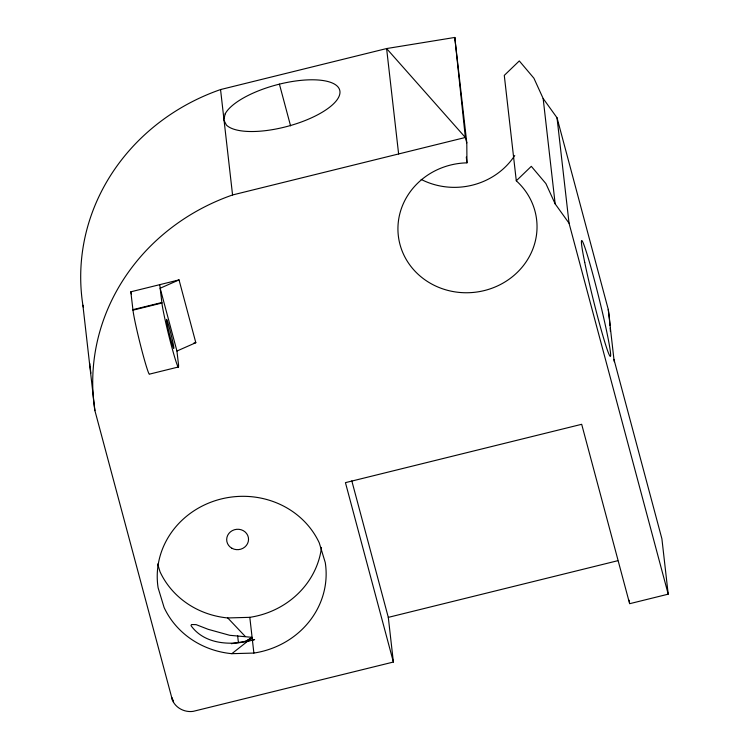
<?xml version="1.0" encoding="UTF-8"?>
<svg xmlns="http://www.w3.org/2000/svg" width="749" height="749" viewBox="0 0 749 749"><rect width="100%" height="100%" fill="white"/><g stroke="black" fill="none" stroke-linecap="round" stroke-linejoin="round"><path stroke-width="1.12" d="M89.749 365.39L82.896 305.236A210.853 196.575 -6.5 0 1 220.552 89.562L386.606 48.554L454.783 37.45L466.796 142.862L466.955 162.851A69.61 64.901 -6.5 0 0 400.434 246.065A69.61 64.901 -6.5 0 0 502.71 283.281A69.61 64.901 -6.5 0 0 516.295 180.799L531.313 166.334L545.909 183.608L555.168 203.897L569.043 223.193L668.211 594.172L629.637 603.703L581.683 424.299L345.439 482.646L393.384 662.041L193.148 711.363C184.741 712.599 175.603 708.039 172.382 700.006L94.908 410.639L89.88 366.561M231.834 653.68L253.883 653.062A84.534 78.814 -6.5 0 0 325.263 562.574L319.252 542.856A84.534 78.814 -6.5 0 0 218.68 499.639A84.534 78.814 -6.5 0 0 158.114 587.815L164.115 607.542A84.534 78.814 -6.5 0 0 231.834 653.68L252.132 637.699L249.81 617.335A84.534 78.814 -6.5 0 0 321.499 547.425M253.883 653.062L252.132 637.699L245.859 641.228L252.076 637.333L229.737 635.302L208.222 629.338L196.126 624.638L191.482 624.544L190.995 625.602C205.02 645.338 233.342 645.984 254.632 639.543L251.542 640.255M252.095 637.493L250.306 638.438L252.132 637.699M176.942 351.028L195.817 342.696L179.039 279.901L160.155 288.234L176.942 351.028L178.571 365.315L178.44 364.829A34.267 1.704 76.1 0 1 171.577 346.235A34.267 1.704 76.1 0 1 161.915 303.017L159.752 284.667M94.908 410.639A210.853 196.575 -6.5 0 1 232.565 194.965L465.354 137.479L454.783 37.45L454.802 39.669M178.524 366.963L149.594 374.107A34.267 1.704 76.1 0 1 141.561 349.24A34.267 1.704 76.1 0 1 132.985 310.161L130.822 291.81L179.039 279.901M132.854 309.674L161.784 302.53M132.985 310.161L161.915 303.017M193.551 343.248L195.817 342.696M393.384 662.041L388.3 617.373L617.728 560.72M231.366 643.719L249.127 640.667M157.665 564.006L160.043 571.815A84.534 78.814 -6.5 0 0 227.762 617.953L249.81 617.335M227.762 617.953L245.073 636.247M516.295 180.799L504.283 75.396L519.3 60.931L533.906 78.205L543.156 98.494L557.031 117.79L608.244 309.365L613.946 359.389A226.423 211.096 -6.5 0 1 614.283 361.701M613.946 359.389L661.901 538.793L668.211 594.172M466.796 142.862L465.354 137.479L386.606 48.554L398.618 153.957M279.414 84.131L290.575 125.879M351.805 480.858L388.3 617.373M130.822 291.81L131.421 294.048M82.896 305.236L83.495 307.493M90.891 373.189L89.665 363.171M629.244 600.267L629.506 602.552M557.031 117.79L569.043 223.193M543.156 98.494L555.168 203.897M466.299 157.056L466.955 162.851M220.552 89.562L223.942 119.344M224.082 120.514L232.565 194.965M237.63 635.695L238.416 642.605M173.206 699.941L173.468 702.206M172.13 697.731L172.382 700.006M610.22 327.996A226.423 211.096 -6.5 0 1 610.398 331.498M608.244 309.365A226.423 211.096 -6.5 0 1 610.07 325.656M514.741 155.502A69.61 64.901 -6.5 0 1 421.144 179.395M225.149 113.923L223.801 119.98L226.413 125.064A59.883 21.449 -15 0 0 317.183 115.046A59.883 21.449 -15 0 0 313.166 79.797A59.883 21.449 -15 0 0 225.149 113.923M584.744 262.459A59.667 2.968 76.1 0 0 609.667 355.681A59.667 2.968 76.1 0 0 593.545 276.915A59.667 2.968 76.1 0 0 584.744 262.459M167.364 324.954A14.914 0.74 76.1 0 0 173.599 348.257A14.914 0.74 76.1 0 0 169.564 328.558A14.914 0.74 76.1 0 0 167.364 324.954M231.975 548.296A10.935 10.196 -6.5 0 0 248.537 539.486A10.935 10.196 -6.5 0 0 232.321 530.61A10.935 10.196 -6.5 0 0 231.975 548.296"/></g></svg>
